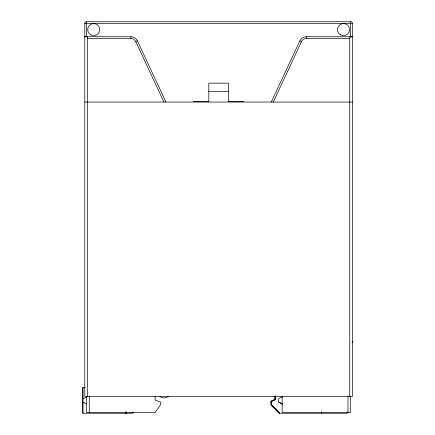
<?xml version="1.0" encoding="UTF-8"?>
<svg xmlns="http://www.w3.org/2000/svg" width="435" height="435" viewBox="0 0 435 435"><rect width="100%" height="100%" fill="white"/><g stroke="black" fill="none" stroke-linecap="round" stroke-linejoin="round"><path stroke-width="0.65" d="M352.1 342.465L352.448 341.16M271.315 102.051L299.851 40.857A7.139 7.139 0 0 1 306.322 36.741L352.442 36.741M273.283 102.051L301.466 41.613A5.356 5.356 0 0 1 306.322 38.525L349.773 38.525M87.462 38.525L130.919 38.525A5.356 5.356 0 0 1 135.769 41.613L137.384 40.863L165.925 102.051M83.052 387.552L83.052 398.618L86.679 396.954M347.222 411.896L347.222 413.25L279.21 413.25L271 404.909L271 401.342L275.04 399.509L275.04 395.899M271 401.342L275.04 399.509M279.602 413.25L271.397 404.909L271.397 401.342L275.437 399.509L275.437 396.187M271.397 401.342L275.437 399.509M282.81 396.676L278.645 398.618L278.704 402.185L282.81 404.131M350.795 36.877L351.768 36.741M350.349 36.942L350.338 36.942A1.778 0.859 0 0 1 349.773 36.975L349.773 396.475M86.57 21.75L350.664 21.75A1.783 1.783 0 0 1 352.448 23.534L352.448 396.475L84.787 396.475L84.787 23.534A1.783 1.783 0 0 1 86.57 21.75L86.57 36.741M84.792 23.534L352.442 23.534M84.792 36.741L130.919 36.741A7.139 7.139 0 0 1 137.389 40.857M208.805 91.345L228.435 91.345M193.281 101.692L208.805 101.692L208.805 83.134L228.435 83.134L228.435 101.692L243.959 101.692M84.798 102.051L352.442 102.051M85.287 387.552L82.606 387.552L82.606 413.25L133.072 413.25L133.072 411.923M83.052 398.618L83.052 413.25M278.645 402.185L282.272 403.854M271 404.909L279.324 413.25M271.397 404.909L279.716 413.25M85.467 36.741L85.771 36.763M299.856 40.863L301.466 41.613M83.052 402.185L86.679 403.854M135.769 41.613L163.957 102.051M350.664 21.755L350.664 36.741M350.664 396.475L350.664 412.538L282.141 412.538L282.141 396.475M347.989 396.475L347.989 412.538M321.525 411.934L321.525 413.25M321.47 411.934L321.47 413.25M306.322 36.747L306.322 38.525M275.322 395.899L275.322 399.509M274.925 396.187L274.925 399.509M271.511 401.342L271.511 404.909M271.114 401.342L271.114 404.909M155.094 396.475L155.094 400.048L160.803 402.125L160.803 404.381L155.094 412.538L86.57 412.538L86.57 396.475M130.919 36.747L130.919 38.525M126.183 411.923L126.183 413.25M125.932 411.934L125.878 413.25M125.835 411.923L125.835 413.25M89.251 396.475L89.251 412.538M87.462 36.98L87.462 396.475M168.296 396.475A7.139 7.139 0 0 1 159.732 396.475M350.947 36.975A2.229 0.745 -2.1 0 1 350.605 37.04M87.457 36.942A1.778 0.821 0.4 0 1 86.929 36.921M84.689 36.458A2.882 0.56 17.2 0 1 84.787 36.284M86.956 36.741A2.229 0.424 5.5 0 1 86.75 36.714M340.502 34.838A6.046 6.046 0 0 0 349.571 29.602A6.046 6.046 0 0 0 340.502 24.365A6.046 6.046 0 0 0 340.502 34.838M90.687 34.838A6.046 6.046 0 0 0 99.756 29.602A6.046 6.046 0 0 0 90.687 24.365A6.046 6.046 0 0 0 90.687 34.838"/></g></svg>
